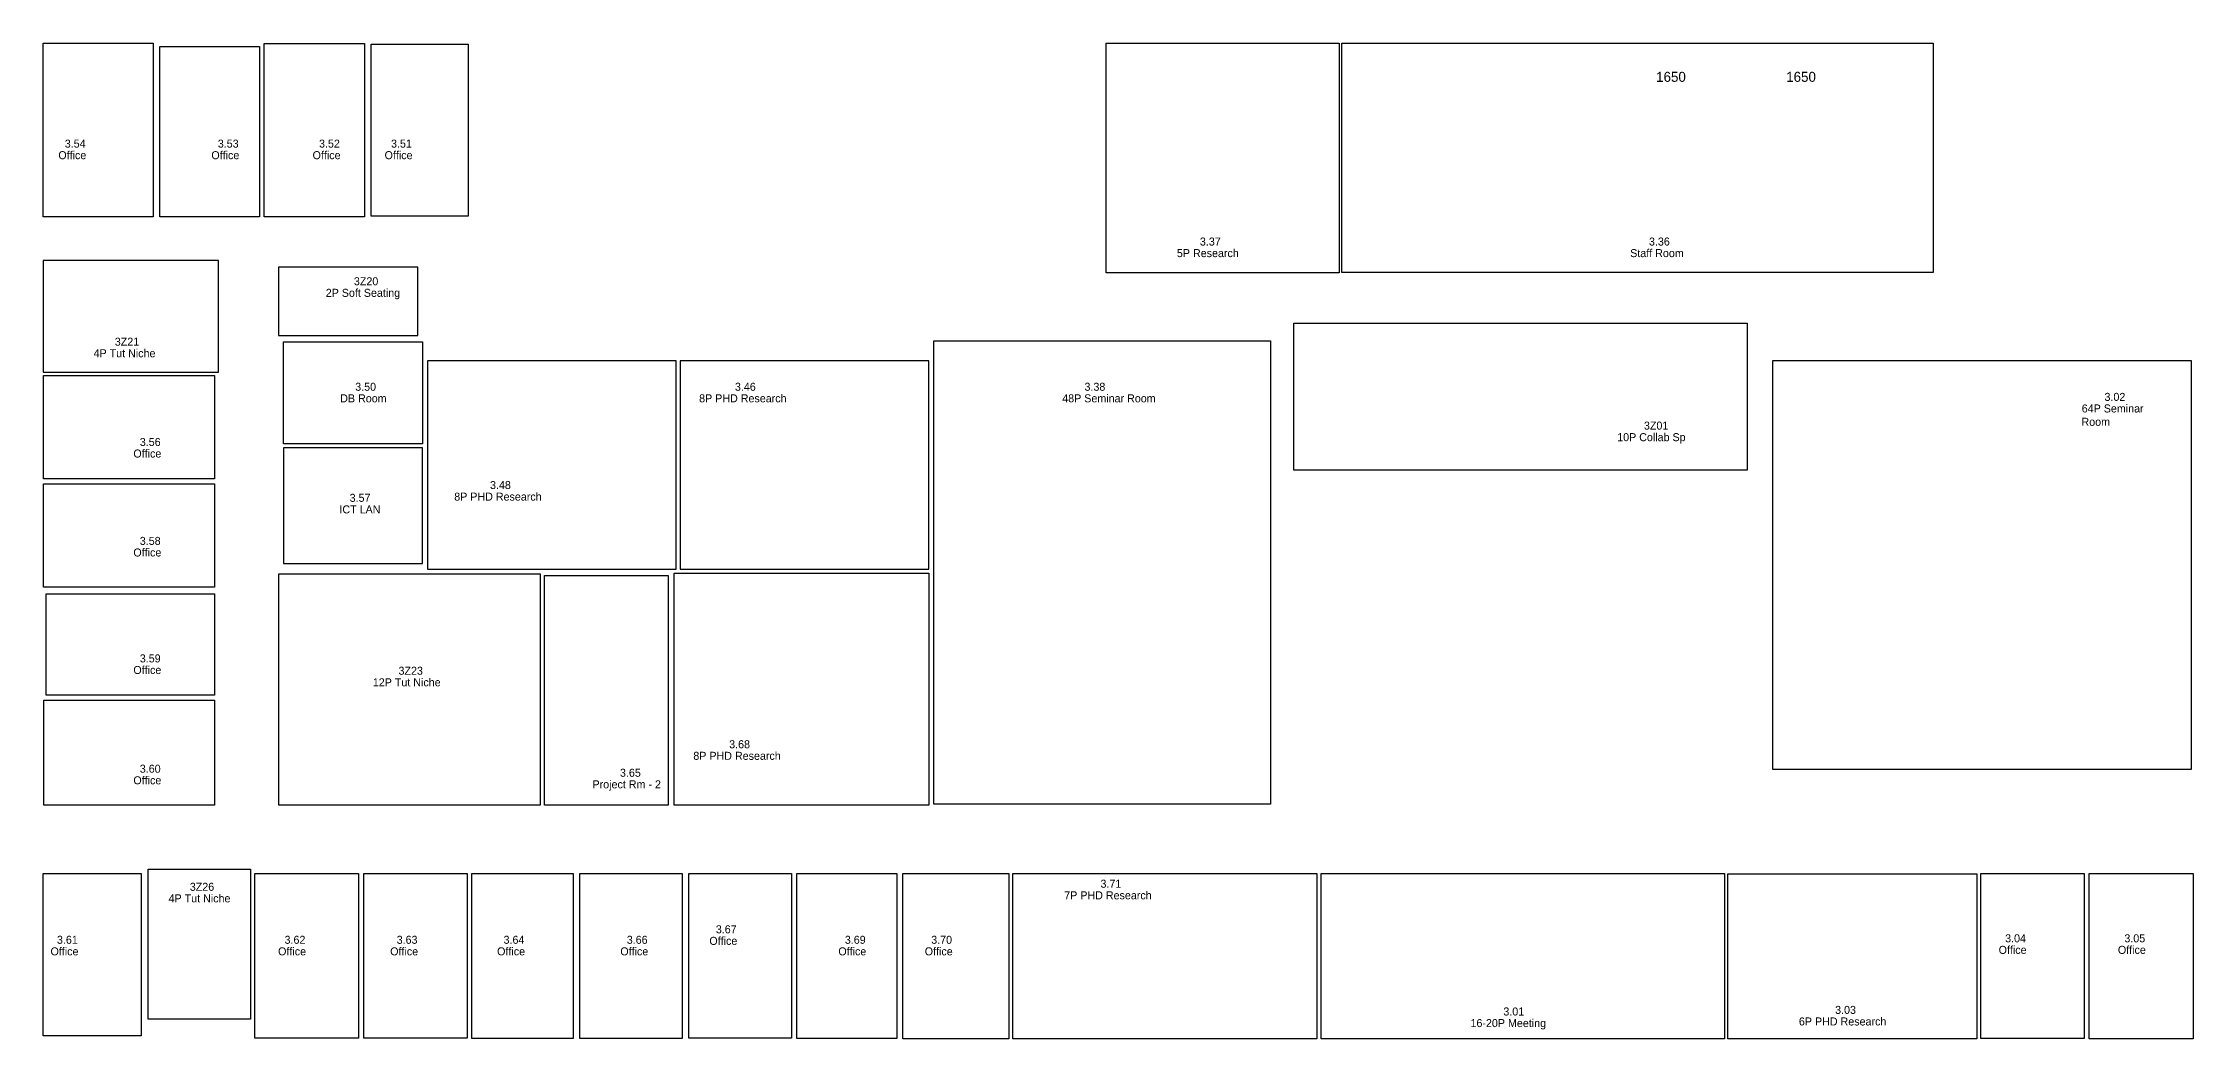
# Model space of a CAD drawing. Header units: millimetres. Extents: x 89863 to 339490, y 9313 to 52720.
# Drawn here: x 156863 to 210590, y 9370 to 34246 of the extents above; entities that cross this region are included whole.
import ezdxf

# ---------------------------------------------------------------- set-up
doc = ezdxf.new("R2010")
doc.units = ezdxf.units.MM
for name, color, linetype in [('A-ANNO-DIMS', 7, 'Continuous'), ('A-AREA-IDEN', 7, 'Continuous'), ('A-AREA-ROOM', 7, 'Continuous')]:
    doc.layers.add(name, color=color, linetype=linetype)

msp = doc.modelspace()

# ---------------------------------------------------------------- linework, layer by layer
at = {"layer": 'A-AREA-ROOM'}
for points in [[(156863, 34246), (159615, 34246), (159615, 29908), (156863, 29908)], [(159786, 34161), (162270, 34161), (162270, 29908), (159786, 29908)], [(162393, 34231), (164894, 34231), (164894, 29908), (162393, 29908)], [(165065, 34221), (167486, 34221), (167486, 29925), (165065, 29925)], [(183433, 34246), (189250, 34246), (189250, 28509), (183433, 28509)], [(189320, 34246), (204098, 34246), (204098, 28510), (189320, 28510)], [(156863, 26026), (161247, 26026), (161247, 28817), (156863, 28817)], [(162751, 26937), (166231, 26937), (166231, 28648), (162751, 28648)], [(199445, 23575), (188118, 23575), (188118, 27248), (199445, 27248)], [(162873, 26786), (166349, 26786), (166349, 24234), (162873, 24234)], [(179121, 26807), (187540, 26807), (187540, 15232), (179121, 15232)], [(156877, 25944), (161149, 25944), (161149, 23358), (156877, 23358)], [(172684, 26308), (166471, 26308), (166471, 21108), (172684, 21108)], [(178999, 26308), (172786, 26308), (172786, 21108), (178999, 21108)], [(210551, 26308), (200079, 26308), (200079, 16108), (210551, 16108)], [(166349, 24132), (162875, 24132), (162875, 21247), (166349, 21247)], [(156877, 23238), (161149, 23238), (161149, 20658), (156877, 20658)], [(162753, 20991), (169284, 20991), (169284, 15209), (162753, 15209)], [(178999, 15209), (172636, 15209), (172636, 21006), (178999, 21006)], [(156939, 20488), (161149, 20488), (161149, 17958), (156939, 17958)], [(169394, 20943), (172484, 20943), (172484, 15208), (169394, 15208)], [(156885, 17835), (161149, 17835), (161149, 15210), (156885, 15210)], [(156863, 13506), (159315, 13506), (159315, 9445), (156863, 9445)], [(159492, 13608), (162051, 13608), (162051, 9865), (159492, 9865)], [(162153, 13506), (164751, 13506), (164751, 9386), (162153, 9386)], [(164877, 13506), (167461, 13506), (167461, 9386), (164877, 9386)], [(167577, 13506), (170115, 13506), (170115, 9385), (167577, 9385)], [(170277, 13506), (172835, 13506), (172835, 9385), (170277, 9385)], [(173001, 13506), (175568, 13506), (175568, 9389), (173001, 9389)], [(175701, 13506), (178199, 13506), (178199, 9385), (175701, 9385)], [(178353, 13506), (180999, 13506), (180999, 9370), (178353, 9370)], [(181101, 13506), (188699, 13506), (188699, 9370), (181101, 9370)], [(188801, 13506), (198881, 13506), (198881, 9370), (188801, 9370)], [(198966, 13493), (205190, 13493), (205190, 9370), (198966, 9370)], [(205292, 13506), (207870, 13506), (207870, 9384), (205292, 9384)], [(207992, 13506), (210590, 13506), (210590, 9370), (207992, 9370)]]:
    msp.add_lwpolyline(points, close=True, dxfattribs=at)

# ---------------------------------------------------------------- texts
at = {"layer": 'A-ANNO-DIMS'}
for p in [(197173, 33276), (200423, 33276)]:
    msp.add_text('1650', height=250, dxfattribs=at).set_placement(p)
at = {"layer": 'A-AREA-IDEN'}
for s, p in [('3.54', (157407, 31633)), ('3.53', (161231, 31633)), ('3.52', (163761, 31633)), ('3.51', (165560, 31633)), ('Office', (157246, 31344)), ('Office', (161070, 31344)), ('Office', (163600, 31344)), ('Office', (165399, 31344)), ('5P Research', (185199, 28898)), ('3.37', (185773, 29187)), ('Staff Room', (196526, 28898)), ('3.36', (196995, 29187)), ('2P Soft Seating', (163929, 27906)), ('3Z20', (164632, 28195)), ('3Z21', (158656, 26686)), ('4P Tut Niche', (158127, 26397)), ('DB Room', (164290, 25271)), ('3.50', (164665, 25560)), ('8P PHD Research', (173259, 25271)), ('3.46', (174154, 25560)), ('48P Seminar Room', (182333, 25271)), ('3.38', (182889, 25560)), ('3.02', (208378, 25307)), ('3Z01', (196869, 24590)), ('64P Seminar', (207810, 25018)), ('Room', (207803, 24685)), ('3.56', (159282, 24181)), ('10P Collab Sp', (196201, 24301)), ('Office', (159121, 23892)), ('3.48', (168034, 23105)), ('ICT LAN', (164270, 22497)), ('3.57', (164526, 22786)), ('8P PHD Research', (167139, 22816)), ('Office', (159121, 21421)), ('3.58', (159282, 21710)), ('3.59', (159282, 18775)), ('Office', (159121, 18486)), ('12P Tut Niche', (165105, 18178)), ('3Z23', (165747, 18467)), ('3.68', (174010, 16631)), ('3.60', (159282, 16020)), ('3.65', (171281, 15919)), ('8P PHD Research', (173114, 16342)), ('Office', (159121, 15731)), ('Project Rm - 2', (170595, 15630)), ('4P Tut Niche', (160001, 12782)), ('3Z26', (160531, 13071)), ('7P PHD Research', (182383, 12858)), ('3.71', (183289, 13147)), ('3.61', (157212, 11747)), ('3.62', (162899, 11747)), ('3.63', (165701, 11747)), ('3.64', (168372, 11747)), ('3.66', (171451, 11747)), ('Office', (173515, 11720)), ('3.67', (173676, 12009)), ('3.69', (176900, 11747)), ('3.70', (179059, 11747)), ('3.04', (205895, 11784)), ('3.05', (208875, 11784)), ('Office', (157051, 11458)), ('Office', (162738, 11458)), ('Office', (165539, 11458)), ('Office', (168211, 11458)), ('Office', (171290, 11458)), ('Office', (176738, 11458)), ('Office', (178897, 11458)), ('Office', (205733, 11495)), ('Office', (208713, 11495)), ('16-20P Meeting', (192535, 9667)), ('3.01', (193356, 9956)), ('6P PHD Research', (200742, 9707)), ('3.03', (201647, 9996))]:
    msp.add_text(s, height=200, dxfattribs=at).set_placement(p)

doc.saveas('drawing.dxf')
